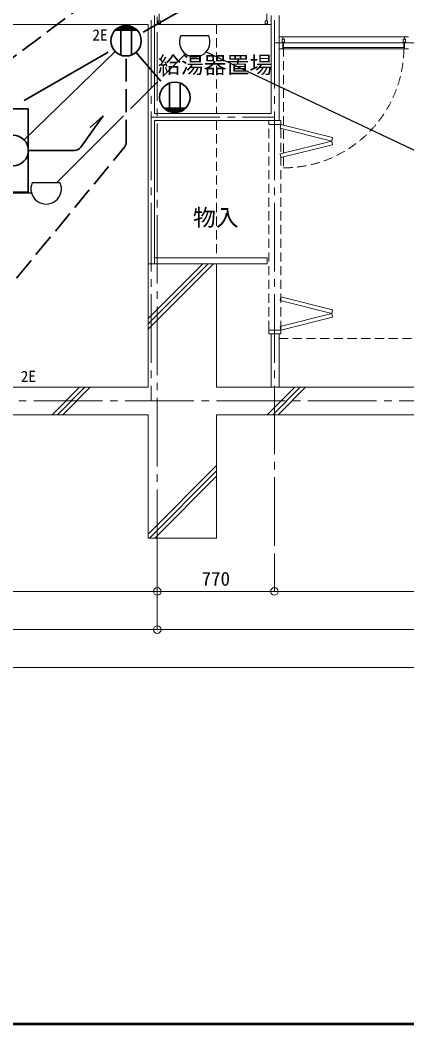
# Model space of a CAD drawing. Units: millimetres at full size, sheet at 1:50; details may follow other scales. Extents: x -9674 to 9699, y -6794 to 6791.
# Drawn here: x 1043 to 3584, y -6794 to -200 of the extents above; entities that cross this region are included whole.
import ezdxf
from ezdxf.enums import TextEntityAlignment as Align

# ---------------------------------------------------------------- set-up
doc = ezdxf.new("R2010")
doc.units = ezdxf.units.MM
doc.header["$LTSCALE"] = 50
doc.header["$PDMODE"] = 32
doc.header["$PDSIZE"] = 50
for name, pattern in [('CHAIN1', [8, 5, -1, 1, -1]), ('CHAIN2', [12, 9, -1, 1, -1]), ('DASHED1', [1.8, 1.2, -0.6]), ('DASHED3', [4, 3, -1])]:
    doc.linetypes.add(name, pattern=pattern)
for name, color, linetype, lineweight in [('0-0_図面枠', 7, 'Continuous', 9), ('1-0_芯', 134, 'CHAIN2', 9), ('1-1_躯体', 134, 'Continuous', 9), ('1-2_間仕切', 134, 'Continuous', 9), ('1-3_建具', 134, 'Continuous', 9), ('1-8_ハッチ', 134, 'Continuous', 9), ('1-B_寸法', 134, 'Continuous', 9), ('1-C_梁', 134, 'DASHED1', 9), ('2-0_芯', 2, 'Continuous', 35), ('2-E', 2, 'Continuous', 35), ('3-3', 1, 'Continuous', 25), ('3-E', 3, 'Continuous', 35)]:
    doc.layers.add(name, color=color, linetype=linetype, lineweight=lineweight)
doc.layers.add('1-A_文字', color=134, linetype='Continuous')
doc.styles.add('ＭＳ ゴシック', font='')
doc.styles.get('ＭＳ ゴシック').set_extended_font_data('MS Gothic')

msp = doc.modelspace()

# ---------------------------------------------------------------- linework, layer by layer
at = {"layer": '0-0_図面枠'}
for p, q in [((-9670.4, -6790.4), (9695.4, -6790.4)), ((9693.64, -6788.64), (-9668.64, -6788.64)), ((-9666.87, -6786.88), (9691.87, -6786.88)), ((-9665.11, -6785.11), (9690.11, -6785.11)), ((-9663.35, -6783.35), (9688.35, -6783.35)), ((-9673.92, -6793.93), (9698.92, -6793.93)), ((-9672.16, -6792.16), (9697.16, -6792.16))]:
    msp.add_line(p, q, dxfattribs=at)
at = {"layer": '1-0_芯'}
for p, q in [((1944.12, 4520.51), (1944.12, -3699.49)), ((1905.12, -199.49), (1905.12, -2699.49)), ((2714.12, -199.49), (2714.12, -3699.49)), ((2714.12, -349.49), (8544.12, -349.49)), ((1905.12, -835.99), (2714.12, -835.99)), ((-8465.88, -2699.49), (8544.12, -2699.49))]:
    msp.add_line(p, q, dxfattribs=at)
at = {"layer": '1-1_躯体'}
for p, q in [((1884.12, -1799.49), (2334.12, -1799.49)), ((1884.12, -1799.49), (1884.12, -2609.49)), ((2334.12, -1799.49), (2334.12, -2609.49)), ((1884.12, -2609.49), (-2615.88, -2609.49)), ((6384.12, -2609.49), (2334.12, -2609.49)), ((1884.12, -2789.49), (-2615.88, -2789.49)), ((1884.12, -2789.49), (1884.12, -3599.49)), ((6384.12, -2789.49), (2334.12, -2789.49)), ((2334.12, -2789.49), (2334.12, -3599.49)), ((1884.12, -3599.49), (2334.12, -3599.49))]:
    msp.add_line(p, q, dxfattribs=at)
at = {"layer": '1-2_間仕切'}
for p, q in [((1926.12, -812.49), (1926.12, -169.49)), ((2693.12, -812.49), (2693.12, -169.49)), ((2744.12, -169.49), (2744.12, -859.49)), ((900.62, -229.49), (1884.12, -229.49)), ((1884.12, -1799.49), (1884.12, -229.49)), ((2693.12, -812.49), (1926.12, -812.49)), ((1926.12, -1799.49), (1926.12, -859.49)), ((2744.12, -859.49), (1926.12, -859.49)), ((1926.12, -1759.49), (2666.62, -1759.49)), ((2693.12, -2609.49), (2693.12, -2259.49)), ((2744.12, -2259.49), (2744.12, -2609.49))]:
    msp.add_line(p, q, dxfattribs=at)
msp.add_lwpolyline([(1926.12, -1799.49), (2666.62, -1799.49), (2666.62, -1759.49)], dxfattribs=at)
at = {"layer": '1-3_建具'}
for p, q in [((1956.12, -204.49), (1956.12, -159.49)), ((2663.12, -204.49), (2663.12, -159.49)), ((1956.12, -229.49), (1926.12, -229.49)), ((1951.12, -204.49), (1951.12, -224.49)), ((1951.12, -204.49), (1966.12, -204.49)), ((1951.12, -224.49), (1966.12, -224.49)), ((1956.12, -229.49), (1956.12, -224.49)), ((2663.12, -229.49), (1956.12, -229.49)), ((1966.12, -204.49), (1966.12, -224.49)), ((2653.12, -204.49), (2653.12, -224.49)), ((2668.12, -204.49), (2653.12, -204.49)), ((2668.12, -224.49), (2653.12, -224.49)), ((2663.12, -229.49), (2663.12, -224.49)), ((2663.12, -229.49), (2693.12, -229.49)), ((2668.12, -204.49), (2668.12, -224.49)), ((2769.12, -309.49), (2744.12, -309.49)), ((2764.12, -324.49), (2779.12, -324.49)), ((2764.12, -344.49), (2764.12, -324.49)), ((2769.12, -324.49), (2769.12, -309.49)), ((2769.12, -309.49), (3569.12, -309.49)), ((2779.12, -344.49), (2779.12, -324.49)), ((3559.12, -324.49), (3574.12, -324.49)), ((3559.12, -344.49), (3559.12, -324.49)), ((3594.12, -309.49), (3569.12, -309.49)), ((3569.12, -324.49), (3569.12, -309.49)), ((3574.12, -324.49), (3574.12, -344.49)), ((2764.12, -344.49), (2779.12, -344.49)), ((2769.12, -344.49), (2769.12, -389.49)), ((2774.12, -379.49), (2774.12, -349.49)), ((2774.12, -349.49), (3564.12, -349.49)), ((3564.12, -379.49), (2774.12, -379.49)), ((3574.12, -344.49), (3559.12, -344.49)), ((3564.12, -349.49), (3564.12, -379.49)), ((3594.12, -389.49), (3569.12, -389.49)), ((2676.62, -859.49), (2676.62, -884.49)), ((2756.62, -859.49), (2676.62, -859.49)), ((2756.62, -884.49), (2676.62, -884.49)), ((2750.56, -908.74), (2756.62, -884.49)), ((2750.56, -908.74), (3090.11, -993.63)), ((2756.62, -859.49), (2756.62, -884.49)), ((3096.17, -969.38), (2756.62, -884.49)), ((3090.11, -993.63), (3096.17, -969.38)), ((2750.56, -1078.52), (3090.11, -993.63)), ((3096.17, -1017.88), (2756.62, -1102.77)), ((3090.11, -993.63), (3096.17, -1017.88)), ((2750.56, -1078.52), (2756.62, -1102.77)), ((2750.56, -2040.46), (2756.62, -2016.21)), ((2750.56, -2040.46), (3090.11, -2125.35)), ((3096.17, -2101.1), (2756.62, -2016.21)), ((3090.11, -2125.35), (3096.17, -2101.1)), ((2750.56, -2210.24), (3090.11, -2125.35)), ((3096.17, -2149.6), (2756.62, -2234.49)), ((3090.11, -2125.35), (3096.17, -2149.6)), ((2750.56, -2210.24), (2756.62, -2234.49)), ((2756.62, -2234.49), (2756.62, -2259.49)), ((2756.62, -2259.49), (2676.62, -2259.49))]:
    msp.add_line(p, q, dxfattribs=at)
at = {"layer": '1-3_建具', "linetype": 'DASHED1'}
for p, q in [((2774.12, -379.49), (2774.12, -1169.49)), ((2676.62, -2234.49), (2676.62, -884.49)), ((2756.62, -2234.49), (2756.62, -884.49))]:
    msp.add_line(p, q, dxfattribs=at)
at = {"layer": '1-3_建具'}
for points in [[(2769.12, -389.49), (2744.12, -389.49), (2744.12, -309.49)], [(3569.12, -344.49), (3569.12, -389.49), (2769.12, -389.49)], [(2756.62, -2234.49), (2676.62, -2234.49), (2676.62, -2259.49)]]:
    msp.add_lwpolyline(points, dxfattribs=at)
at = {"layer": '1-3_建具', "linetype": 'DASHED1'}
msp.add_arc((2774.12, -379.49), 790, 270, 360, dxfattribs=at)
at = {"layer": '1-8_ハッチ'}
for p, q in [((1884.12, -2229.11), (2313.74, -1799.49)), ((1884.12, -2193.75), (2278.38, -1799.49)), ((1884.12, -2158.4), (2243.03, -1799.49)), ((1253.03, -2789.49), (1433.03, -2609.49)), ((1288.38, -2789.49), (1468.38, -2609.49)), ((1323.74, -2789.49), (1503.74, -2609.49)), ((2667.24, -2789.49), (2847.24, -2609.49)), ((2702.6, -2789.49), (2882.6, -2609.49)), ((2737.95, -2789.49), (2917.95, -2609.49)), ((1884.12, -3572.61), (2334.12, -3122.61)), ((1892.6, -3599.49), (2334.12, -3157.96)), ((1927.95, -3599.49), (2334.12, -3193.32))]:
    msp.add_line(p, q, dxfattribs=at)
at = {"layer": '1-B_寸法'}
for p, q in [((1944.12, -4199.49), (1944.12, -3699.49)), ((2714.12, -3949.49), (2714.12, -3699.49)), ((1944.12, -3949.49), (-715.88, -3949.49)), ((1944.12, -3949.49), (2714.12, -3949.49)), ((2714.12, -3949.49), (6774.12, -3949.49)), ((-3005.88, -4199.49), (1944.12, -4199.49)), ((1944.12, -4199.49), (6774.12, -4199.49)), ((-6725.88, -4449.49), (6774.12, -4449.49))]:
    msp.add_line(p, q, dxfattribs=at)
for p in [(1944.12, -3949.49), (2714.12, -3949.49), (1944.12, -4199.49)]:
    msp.add_point(p, dxfattribs=at)
at = {"layer": '1-C_梁'}
for p, q in [((2334.12, -229.49), (2334.12, -812.49)), ((2334.12, -859.49), (2334.12, -1759.49)), ((2744.12, -2289.49), (6349.12, -2289.49))]:
    msp.add_line(p, q, dxfattribs=at)
at = {"layer": '2-0_芯'}
for p, q in [((1807.56, -262.47), (1670.88, -262.47)), ((1800.53, -256.47), (1677.91, -256.47)), ((1791.9, -250.47), (1686.54, -250.47)), ((1780.69, -244.47), (1697.76, -244.47)), ((1704.22, -241.79), (1704.22, -429.19)), ((1763.54, -238.47), (1714.9, -238.47)), ((1774.22, -241.79), (1774.22, -429.19)), ((1810.64, -265.47), (1667.81, -265.47)), ((1069, -985.98), (1667.45, -405.15)), ((2024.8, -800.81), (2024.8, -613.42)), ((2094.8, -800.81), (2094.8, -613.42)), ((1097.23, -782.64), (897.24, -782.64)), ((1097.23, -1328.62), (1097.23, -782.64)), ((1988.39, -777.13), (2131.22, -777.13)), ((1991.46, -780.13), (2128.15, -780.13)), ((1998.49, -786.13), (2121.11, -786.13)), ((1442.11, -1034.75), (1589.35, -829.24)), ((1503.96, -903.95), (1589.35, -829.24)), ((2007.13, -792.13), (2112.48, -792.13)), ((2018.34, -798.13), (2101.27, -798.13)), ((2035.48, -804.13), (2084.13, -804.13)), ((1401.46, -1055.63), (1097.23, -1055.63)), ((1097.23, -1328.62), (897.24, -1328.62))]:
    msp.add_line(p, q, dxfattribs=at)
at = {"layer": '2-0_芯', "linetype": 'CHAIN1'}
msp.add_line((1804.55, -411.22), (1994.47, -631.38), dxfattribs=at)
at = {"layer": '2-0_芯'}
for centre, radius in [((1739.22, -335.49), 100.02), ((2059.8, -707.12), 100.02), ((997.24, -1055.63), 100)]:
    msp.add_circle(centre, radius, dxfattribs=at)
msp.add_arc((1401.46, -1005.63), 50, 270, 324.37926, dxfattribs=at)
at = {"layer": '2-E', "linetype": 'DASHED3'}
for p, q in [((1739.22, -1003.61), (1739.22, -435.51)), ((638.71, -2355.82), (1727.79, -1035.42))]:
    msp.add_line(p, q, dxfattribs=at)
msp.add_arc((1689.22, -1003.61), 50, 320.48375, 0, dxfattribs=at)
at = {"layer": '3-3'}
for p, q in [((2098.72, -302.12), (2282.09, -302.12)), ((1980.99, -569.83), (2129.35, -421.36)), ((2265.85, -407.8), (4132.7, -1290.2)), ((1767.59, -783.39), (1947.09, -603.75)), ((1284.5, -1266.81), (1721.93, -829.07)), ((1122.85, -1266.81), (1306.22, -1266.81)), ((1119.12, -1336.82), (450.48, -1336.82))]:
    msp.add_line(p, q, dxfattribs=at)
for centre in [(2190.4, -342.12), (1214.54, -1306.81)]:
    msp.add_arc(centre, 100.03, 156.4305, 23.56947, dxfattribs=at)
at = {"layer": '3-E'}
for p, q in [((2926.14, 334.88), (1851.6, -279.84)), ((1621.69, -411.37), (1069.94, -727.01))]:
    msp.add_line(p, q, dxfattribs=at)
at = {"layer": '3-E', "linetype": 'DASHED3'}
msp.add_line((1981.19, 288.75), (982.82, -455.41), dxfattribs=at)

# ---------------------------------------------------------------- texts
at = {"layer": '1-A_文字', "style": 'ＭＳ ゴシック'}
for s, p in [('給湯器置場', (1949.23, -582.2)), ('物入', (2178.83, -1584.06))]:
    msp.add_text(s, height=110, dxfattribs=at).set_placement(p, align=Align.BOTTOM_LEFT)
at = {"layer": '1-B_寸法', "style": 'ＭＳ ゴシック'}
msp.add_text('770', height=91.64, dxfattribs=at).set_placement((2235.37, -3939.49), align=Align.BOTTOM_LEFT)
at = {"layer": '2-0_芯', "color": 7, "style": 'ＭＳ ゴシック'}
for p in [(1517.94, -355.98), (1048.03, -2596.64)]:
    msp.add_text('2E', height=73.31, dxfattribs=at).set_placement(p, align=Align.BOTTOM_LEFT)

doc.saveas('drawing.dxf')
